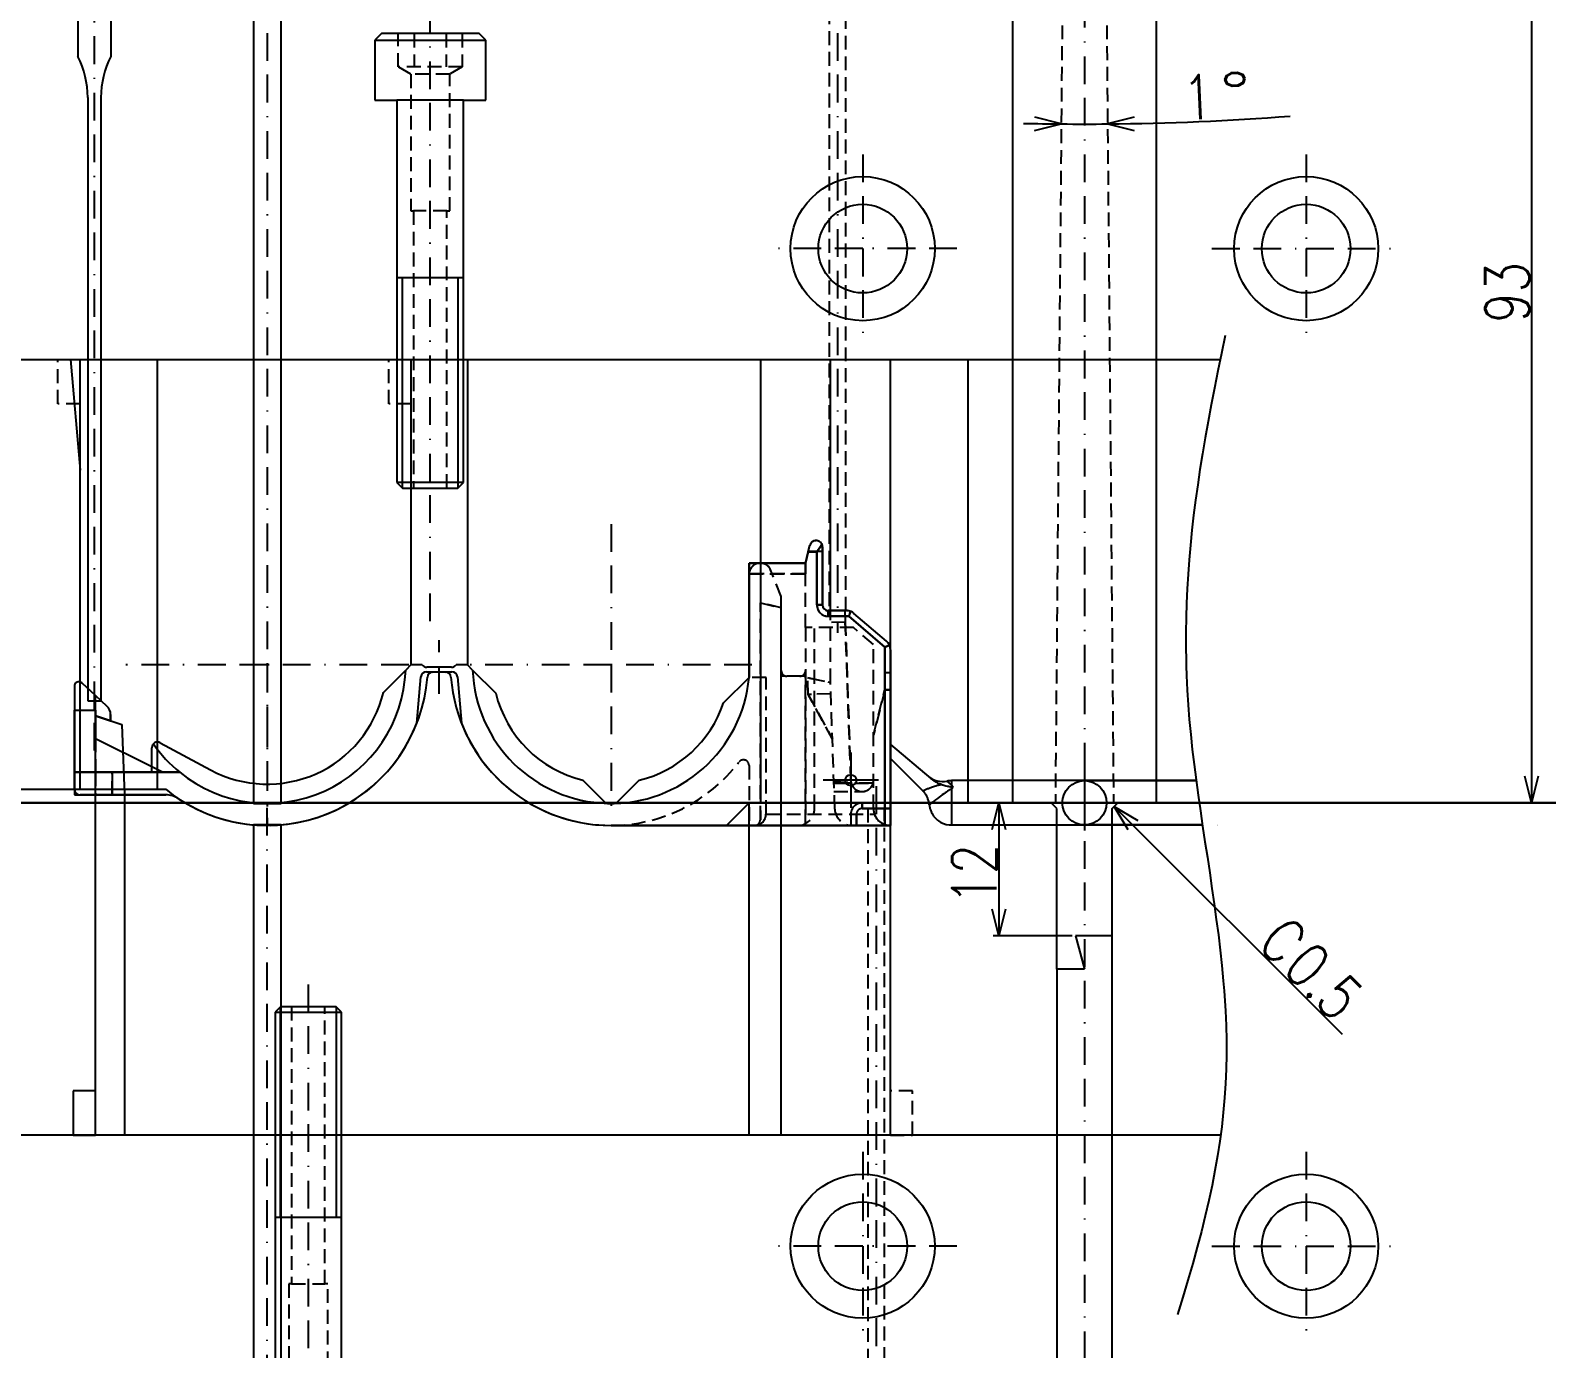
# Model space of a CAD drawing. Extents: x -430 to 437, y -440 to 538.
# Drawn here: x 121.3 to 258, y 188.2 to 307.1 of the extents above; entities that cross this region are included whole.
import ezdxf

# ---------------------------------------------------------------- set-up
doc = ezdxf.new("R2010")
doc.units = 0
for name, pattern in [('BORDER', [8.75, 2.5, -1.25, 2.5, -1.25, 0, -1.25]), ('HIDDEN', [1.875, 1.25, -0.625]), ('PHANTOM', [12.5, 6.25, -1.25, 1.25, -1.25, 1.25, -1.25])]:
    doc.linetypes.add(name, pattern=pattern)
for name, color, linetype in [('1', 7, 'CONTINUOUS'), ('100', 7, 'CONTINUOUS'), ('11', 7, 'CONTINUOUS'), ('14', 7, 'CONTINUOUS'), ('2', 7, 'CONTINUOUS'), ('7', 7, 'CONTINUOUS')]:
    doc.layers.add(name, color=color, linetype=linetype)
doc.styles.add('EXCESS_STANDARD', font='txt', dxfattribs={"height": 0.2, "bigfont": 'BIGFONT'})
doc.dimstyles.new('ISO-25', dxfattribs={"dimtxt": 4, "dimasz": 2.4, "dimexe": 0.18, "dimexo": 0.3, "dimgap": 0.2, "dimtad": 1, "dimtih": 1, "dimtoh": 1, "dimzin": 12, "dimcen": 0.09, "dimazin": 3, "dimtfac": 0.5, "dimtofl": 0, "dimtmove": 0, "dimatfit": 3})

# ---------------------------------------------------------------- blocks, each defined once
blk = doc.blocks.new('*D16')
at = {"layer": '1', "color": 50, "linetype": 'CONTINUOUS'}
for p, q in [((236.63, 330.43), (257.16, 330.43)), ((256.06, 328.03), (256.66, 330.43)), ((256.66, 330.43), (257.26, 328.03)), ((256.66, 330.43), (256.66, 237.43)), ((256.66, 237.43), (256.06, 239.83)), ((257.26, 239.83), (256.66, 237.43)), ((226.99, 237.43), (257.16, 237.43))]:
    blk.add_line(p, q, dxfattribs=at)
at = {"layer": '1', "color": 7, "linetype": 'CONTINUOUS', "style": 'EXCESS_STANDARD', "width": 0.8}
blk.add_text('93', height=4, rotation=90, dxfattribs=at).set_placement((256.46, 280.73))
blk = doc.blocks.new('*D19')
at = {"layer": '1', "color": 50, "linetype": 'CONTINUOUS'}
for p, q in [((211.84, 298.1), (214.24, 298.68)), ((214.24, 298.68), (211.85, 299.3)), ((220.82, 299.3), (218.42, 298.68)), ((218.42, 298.68), (220.83, 298.1))]:
    blk.add_line(p, q, dxfattribs=at)
for start, end in [(268.6864, 269.5), (269.5, 270.5), (270.5, 274.4443)]:
    blk.add_arc((216.33, 538.1), 239.43, start, end, dxfattribs=at)
at = {"layer": '1', "color": 7, "linetype": 'CONTINUOUS', "style": 'EXCESS_STANDARD'}
for s, rotation, width, p in [('1', 2.5282, 0.8, (225.29, 299.03)), ('%%d', 3.6778, 1.6, (228.48, 299.18))]:
    blk.add_text(s, height=4, rotation=rotation, dxfattribs=dict(at, width=width)).set_placement(p)
blk = doc.blocks.new('*D60')
at = {"layer": '1', "color": 50, "linetype": 'CONTINUOUS'}
for p, q in [((208, 235.03), (208.6, 237.43)), ((216.03, 237.43), (208.1, 237.43)), ((208.6, 237.43), (209.2, 235.03)), ((208.6, 237.43), (208.6, 225.43)), ((208.6, 225.43), (208, 227.83)), ((209.2, 227.83), (208.6, 225.43)), ((215.23, 225.43), (208.1, 225.43))]:
    blk.add_line(p, q, dxfattribs=at)
at = {"layer": '1', "color": 7, "linetype": 'CONTINUOUS', "style": 'EXCESS_STANDARD', "width": 0.8}
blk.add_text('12', height=4, rotation=90, dxfattribs=at).set_placement((208.4, 228.23))

msp = doc.modelspace()

# ---------------------------------------------------------------- linework, layer by layer
at = {"layer": '1', "color": 141, "linetype": 'BORDER'}
for p, q in [((216.3318, 384.4258), (216.3318, 70.4258)), ((127.0348, 242.1334), (127.0348, 337.4258)), ((142.6298, 333.4258), (142.6298, 235.375)), ((194.0532, 333.4258), (194.0532, 252.7658)), ((142.6298, 262.6308), (142.6298, 249.8698)), ((173.6378, 262.5802), (173.6378, 249.8702)), ((158.1338, 247.2578), (158.1338, 252.1109)), ((142.6298, 249.8698), (129.8688, 249.8698)), ((155.3908, 249.8698), (142.6298, 249.8698)), ((142.6298, 249.8698), (142.6298, 237.1088)), ((173.6378, 249.8702), (160.9278, 249.8702)), ((186.3478, 249.8702), (173.6378, 249.8702)), ((173.6378, 249.8702), (173.6378, 237.1602)), ((216.3318, 241.4258), (216.3318, 237.4258)), ((216.3318, 241.4258), (216.3318, 237.4258)), ((197.5568, 238.9158), (197.5568, 119.4258)), ((142.6298, 119.4258), (142.6298, 237.4398)), ((218.3318, 237.4258), (202.3318, 237.4258)), ((216.3318, 237.4258), (212.3318, 237.4258)), ((212.3318, 237.4258), (216.3318, 237.4258)), ((220.3318, 237.4258), (216.3318, 237.4258)), ((216.3318, 237.4258), (216.3318, 233.4258)), ((216.3318, 237.4258), (216.3318, 233.4258)), ((216.3318, 237.4258), (220.3318, 237.4258))]:
    msp.add_line(p, q, dxfattribs=at)
at = {"layer": '1', "color": 7, "linetype": 'HIDDEN'}
for p, q in [((214.5818, 337.5659), (213.7079, 237.4258)), ((218.0818, 337.5659), (218.9557, 237.4258)), ((191.4384, 260.1172), (192.7118, 260.1172)), ((192.0607, 261.0856), (192.1308, 261.0898)), ((192.6445, 260.7796), (192.6639, 260.7385)), ((191.1818, 258.0808), (191.1818, 259.0498)), ((186.0818, 258.0808), (191.1818, 258.0808)), ((188.1772, 258.0808), (188.0315, 258.4495)), ((188.9888, 256.028), (188.1772, 258.0808)), ((191.1818, 253.2358), (191.1818, 258.0808)), ((188.9888, 249.3598), (188.9888, 256.028)), ((187.1018, 235.8958), (187.1018, 255.4798)), ((187.1018, 255.4798), (188.9888, 255.008)), ((195.5109, 253.2358), (191.1818, 253.2358)), ((191.1818, 253.2358), (191.1818, 249.3598)), ((191.9978, 236.9158), (191.9978, 253.2358)), ((194.7635, 253.7371), (195.2618, 239.4658)), ((197.3018, 251.7007), (195.5109, 253.2358)), ((197.3018, 236.9158), (197.3018, 251.7007)), ((191.1818, 235.5626), (191.1818, 249.3598)), ((198.8318, 249.1558), (198.3218, 249.1558)), ((187.6118, 248.7478), (186.0819, 248.7478)), ((187.6118, 236.4058), (187.6118, 248.7478)), ((190.6718, 248.8498), (189.4988, 248.8498)), ((193.8218, 236.8639), (193.4231, 248.281)), ((198.3218, 247.6258), (197.3018, 243.5458)), ((198.8318, 247.6258), (198.3218, 247.6258)), ((127.1258, 243.2398), (127.1258, 240.1798)), ((186.0818, 240.7923), (186.0818, 235.3858)), ((127.1258, 240.1798), (127.1258, 238.1398)), ((128.6558, 238.1398), (128.6558, 240.1798)), ((132.2258, 240.6898), (133.2458, 240.1798)), ((193.7318, 239.2626), (195.2823, 239.2626)), ((197.2694, 239.2108), (193.7318, 239.2108)), ((193.7318, 238.4458), (196.2818, 238.4458)), ((201.7606, 238.4971), (201.7606, 238.4971)), ((201.7606, 238.497), (201.7606, 238.497)), ((203.2089, 239.021), (203.46, 239.086)), ((203.46, 239.086), (203.2089, 239.021)), ((203.2089, 239.0211), (203.2089, 239.021)), ((203.46, 239.086), (203.46, 239.086)), ((204.3317, 238.6706), (204.3318, 238.6705)), ((196.2818, 236.9158), (196.2818, 237.4258)), ((198.8318, 236.9158), (196.2818, 236.9158)), ((202.3393, 237.2546), (202.3393, 237.2545)), ((187.6118, 236.4058), (197.3893, 236.4058)), ((195.2618, 236.4058), (195.2618, 235.3858)), ((195.7718, 235.3858), (195.7718, 236.4058)), ((197.4006, 236.3749), (197.3864, 236.4139)), ((200.8318, 211.4258), (198.8318, 211.4258)), ((200.8318, 207.4258), (200.8318, 211.4258)), ((198.8318, 207.4258), (200.8318, 207.4258))]:
    msp.add_line(p, q, dxfattribs=at)
at = {"layer": '1', "color": 121, "linetype": 'CONTINUOUS'}
for p, q in [((141.3798, 331.4258), (141.3798, 237.375)), ((143.8798, 237.375), (143.8798, 331.4258)), ((191.5651, 260.6443), (191.5651, 260.6443)), ((191.5651, 260.6443), (191.5651, 260.6443)), ((195.2942, 239.2108), (195.2942, 239.2108)), ((141.3798, 237.375), (143.8798, 237.375)), ((197.302, 236.9158), (197.3018, 236.9158)), ((143.8798, 235.4398), (141.3798, 235.4398)), ((141.3798, 235.4398), (141.3798, 121.4258)), ((143.8798, 121.4258), (143.8798, 235.4398)), ((187.6118, 236.4058), (187.6118, 236.4058)), ((218.8318, 225.4258), (215.5279, 225.4258)), ((215.5279, 225.4258), (216.3318, 222.4258)), ((218.8318, 121.4258), (218.8318, 225.4258)), ((213.8318, 222.4258), (213.8318, 117.4258)), ((216.3318, 222.4258), (213.8318, 222.4258))]:
    msp.add_line(p, q, dxfattribs=at)
at = {"layer": '1', "color": 30, "linetype": 'HIDDEN'}
for p, q in [((193.3032, 331.4258), (193.3032, 254.7658)), ((194.8032, 254.7658), (194.8032, 331.4258)), ((194.7304, 254.6841), (194.7279, 254.7565)), ((193.2144, 254.256), (193.2144, 254.2558)), ((191.4199, 247.1904), (191.3665, 248.7195)), ((191.3665, 248.7195), (191.675, 248.6537)), ((191.675, 248.6537), (193.4231, 248.281)), ((191.7257, 247.2011), (191.4199, 247.1904)), ((191.7471, 246.5895), (191.4199, 247.1904)), ((193.4587, 247.2616), (191.7257, 247.2011)), ((193.601, 243.1841), (191.7471, 246.5895)), ((196.8068, 236.9158), (196.8068, 121.4258)), ((198.3068, 121.4258), (198.3068, 236.9158))]:
    msp.add_line(p, q, dxfattribs=at)
at = {"layer": '1', "color": 7, "linetype": 'CONTINUOUS'}
for p, q in [((209.8318, 330.4258), (209.8318, 237.4258)), ((222.8318, 237.4258), (222.8318, 330.4258)), ((229.0282, 279.5875), (228.6871, 277.9725)), ((228.6871, 277.9725), (228.3618, 276.3915)), ((84.3318, 277.4258), (228.5736, 277.4258)), ((228.3618, 276.3915), (228.0525, 274.8424)), ((228.0525, 274.8424), (227.7593, 273.3235)), ((227.7593, 273.3235), (227.4826, 271.8327)), ((227.4826, 271.8327), (227.2226, 270.3681)), ((227.2226, 270.3681), (226.9796, 268.9277)), ((226.9796, 268.9277), (226.7537, 267.5097)), ((226.7537, 267.5097), (226.5453, 266.1121)), ((226.5453, 266.1121), (226.3546, 264.7329)), ((226.3546, 264.7329), (226.1819, 263.3703)), ((226.1819, 263.3703), (226.0273, 262.0223)), ((226.0273, 262.0223), (225.8912, 260.6869)), ((191.427, 260.0698), (191.1818, 259.0498)), ((191.1818, 259.0498), (191.427, 260.0698)), ((191.427, 260.0698), (191.5651, 260.6443)), ((192.2018, 260.0698), (191.427, 260.0698)), ((191.427, 260.0698), (192.2018, 260.0698)), ((191.5651, 260.6443), (191.5687, 260.6577)), ((191.5687, 260.6577), (191.5651, 260.6443)), ((192.2018, 255.2758), (192.2018, 260.0698)), ((192.2018, 260.0698), (192.2018, 255.2758)), ((192.7118, 260.5084), (192.7118, 255.2758)), ((192.7118, 255.2758), (192.7118, 260.5084)), ((225.8912, 260.6869), (225.7738, 259.3622)), ((191.1818, 259.0498), (186.0818, 259.0498)), ((186.0818, 259.0498), (186.0818, 248.742)), ((186.0818, 248.742), (186.0818, 259.0498)), ((186.0818, 259.0498), (191.1818, 259.0498)), ((225.7738, 259.3622), (225.6754, 258.0464)), ((225.6754, 258.0464), (225.5961, 256.7374)), ((225.5961, 256.7374), (225.5363, 255.4332)), ((192.7118, 255.2758), (192.2018, 255.2758)), ((192.2018, 255.2758), (192.7118, 255.2758)), ((194.8845, 254.7658), (193.2218, 254.7658)), ((193.2218, 254.7658), (193.2218, 254.2558)), ((194.8845, 254.7658), (193.2218, 254.7658)), ((193.2218, 254.7658), (193.2218, 254.2558)), ((198.4756, 252.0111), (195.5483, 254.5202)), ((225.5363, 255.4332), (225.4962, 254.1321)), ((193.2218, 254.2558), (195.0732, 254.2558)), ((195.0732, 254.2558), (193.2218, 254.2558)), ((195.0732, 254.2558), (198.3218, 251.4712)), ((198.3218, 251.4712), (195.0732, 254.2558)), ((225.4962, 254.1321), (225.476, 252.832)), ((198.3218, 251.4712), (198.7385, 251.6629)), ((225.476, 252.832), (225.476, 251.5311)), ((198.3218, 251.4712), (198.3218, 235.3858)), ((198.3218, 235.3858), (198.3218, 251.4712)), ((198.8318, 235.3858), (198.8318, 251.2366)), ((198.8318, 251.2366), (198.8318, 235.3858)), ((225.476, 251.5311), (225.4965, 250.2273)), ((225.4965, 250.2273), (225.5079, 249.7917)), ((225.5079, 249.7917), (225.5376, 248.9187)), ((225.5376, 248.9187), (225.5997, 247.6035)), ((125.2388, 247.9828), (125.2388, 245.7898)), ((127.1258, 247.1116), (125.9348, 248.2108)), ((225.5997, 247.6035), (225.683, 246.2796)), ((127.1258, 245.7898), (127.1258, 247.1116)), ((128.1746, 246.1437), (127.1258, 247.1116)), ((225.683, 246.2796), (225.7877, 244.9451)), ((125.2388, 245.7898), (127.1258, 245.7898)), ((125.2388, 240.1798), (125.2388, 245.7898)), ((127.1258, 245.7898), (127.1258, 243.2398)), ((127.1258, 245.2798), (128.5028, 244.8208)), ((128.5028, 244.8208), (128.5028, 245.3941)), ((225.7877, 244.9451), (225.9139, 243.5984)), ((225.9139, 243.5984), (226.0597, 242.2399)), ((127.1258, 243.2398), (132.2258, 240.6898)), ((198.8318, 242.6937), (202.4847, 239.6286)), ((226.0597, 242.2399), (226.2227, 240.871)), ((198.8318, 241.4258), (201.7606, 238.497)), ((226.2227, 240.871), (226.4002, 239.493)), ((125.2388, 238.6498), (125.2388, 240.1798)), ((125.2388, 240.1798), (134.741, 240.1798)), ((204.3318, 239.0576), (203.9394, 239.3869)), ((216.3318, 239.4258), (204.3318, 239.4258)), ((204.3318, 239.4258), (204.3318, 239.0576)), ((216.3318, 239.4258), (226.4091, 239.4258)), ((226.4091, 239.4258), (216.3318, 239.4258)), ((226.4002, 239.493), (226.5896, 238.1073)), ((133.4958, 238.1398), (125.7488, 238.1398)), ((203.46, 239.086), (203.2089, 239.021)), ((203.46, 239.086), (203.2089, 239.0211)), ((204.3318, 238.6705), (204.3318, 235.4258)), ((226.5896, 238.1073), (226.7885, 236.7152)), ((18.3318, 237.4258), (414.3318, 237.4258)), ((414.3318, 237.4258), (18.3318, 237.4258)), ((213.8318, 236.9258), (213.3318, 237.4258)), ((213.8318, 222.4258), (213.8318, 236.9258)), ((218.8318, 236.9258), (219.3318, 237.4258)), ((218.8318, 225.4258), (218.8318, 236.9258)), ((226.7885, 236.7152), (226.9941, 235.3182)), ((198.3218, 235.3858), (173.6378, 235.3858)), ((173.6378, 235.3858), (198.3218, 235.3858)), ((198.8318, 235.3858), (198.3218, 235.3858)), ((204.3318, 235.4258), (216.3318, 235.4258)), ((226.9781, 235.4258), (216.3318, 235.4258)), ((216.3318, 235.4258), (226.9781, 235.4258)), ((226.9941, 235.3182), (227.2039, 233.9176)), ((228.3318, 235.4258), (228.3318, 235.4258)), ((227.2039, 233.9176), (227.4155, 232.5147)), ((227.4155, 232.5147), (227.626, 231.111)), ((227.626, 231.111), (227.8331, 229.7078)), ((227.8331, 229.7078), (228.0341, 228.3065)), ((228.0341, 228.3065), (228.2264, 226.9084)), ((228.2264, 226.9084), (228.4075, 225.5149)), ((228.4075, 225.5149), (228.5747, 224.1274)), ((228.5747, 224.1274), (228.7256, 222.7473)), ((228.7256, 222.7473), (228.8575, 221.3758)), ((228.8575, 221.3758), (228.9336, 220.4671)), ((228.9336, 220.4671), (228.9678, 220.0145)), ((228.9678, 220.0145), (229.054, 218.6646)), ((229.054, 218.6646), (229.1135, 217.3276)), ((229.1135, 217.3276), (229.1441, 216.004)), ((229.1441, 216.004), (229.1454, 214.6919)), ((229.1174, 213.3882), (229.06, 212.09)), ((229.1454, 214.6919), (229.1174, 213.3882)), ((229.06, 212.09), (228.9735, 210.7944)), ((228.9735, 210.7944), (228.8577, 209.4983)), ((228.8577, 209.4983), (228.7128, 208.1988)), ((228.7128, 208.1988), (228.5387, 206.893)), ((228.6131, 207.4258), (84.3318, 207.4258)), ((228.5387, 206.893), (228.3355, 205.578)), ((228.3355, 205.578), (228.1033, 204.2507)), ((228.1033, 204.2507), (227.842, 202.9082)), ((227.842, 202.9082), (227.5518, 201.5476)), ((227.5518, 201.5476), (227.2325, 200.1658)), ((227.2325, 200.1658), (226.8844, 198.7601)), ((226.8844, 198.7601), (226.5073, 197.3273)), ((226.5073, 197.3273), (226.1014, 195.8646)), ((226.1014, 195.8646), (225.6666, 194.3689)), ((225.6666, 194.3689), (225.2031, 192.8374)), ((225.2031, 192.8374), (224.7108, 191.2671)), ((224.7108, 191.2671), (224.7108, 191.2671))]:
    msp.add_line(p, q, dxfattribs=at)
at = {"layer": '1', "color": 231, "linetype": 'CONTINUOUS'}
for p, q in [((125.5348, 327.0758), (125.5348, 304.7622)), ((128.5348, 327.0758), (128.5348, 304.7622)), ((126.4348, 301.0758), (126.4348, 246.6418)), ((127.6348, 301.0758), (127.6348, 246.6418)), ((156.992, 249.2578), (159.2757, 249.2578)), ((158.1338, 249.2578), (159.2757, 249.2578)), ((156.1278, 244.6171), (156.4939, 248.8014)), ((159.7737, 248.8014), (160.1398, 244.6171)), ((159.7737, 248.8014), (160.1398, 244.6172)), ((126.4348, 246.6418), (127.6348, 246.6418)), ((116.0397, 238.6498), (133.4702, 238.6498)), ((184.0418, 235.3858), (186.0818, 237.4258)), ((186.0818, 237.4258), (226.6861, 237.4258)), ((173.6378, 235.3858), (184.0418, 235.3858))]:
    msp.add_line(p, q, dxfattribs=at)
at = {"layer": '1', "color": 121, "linetype": 'HIDDEN'}
for p, q in [((123.7488, 273.4258), (123.7488, 277.4258)), ((123.7488, 277.4258), (125.7488, 277.4258)), ((125.7488, 273.4258), (123.7488, 273.4258))]:
    msp.add_line(p, q, dxfattribs=at)
at = {"layer": '1', "color": 213, "linetype": 'CONTINUOUS'}
for p, q in [((124.8739, 277.4258), (125.7488, 267.4258)), ((153.1003, 247.3863), (155.1162, 249.4021)), ((161.1515, 249.4021), (163.2366, 247.317)), ((183.7882, 246.4536), (186.0823, 248.7478)), ((132.2258, 240.1798), (132.2258, 242.3975)), ((132.9777, 242.8465), (137.5259, 240.3962))]:
    msp.add_line(p, q, dxfattribs=at)
at = {"layer": '1', "color": 91, "linetype": 'HIDDEN'}
for p, q in [((153.5838, 273.4258), (153.5838, 277.4258)), ((153.5838, 277.4258), (155.5838, 277.4258)), ((155.5838, 273.4258), (153.5838, 273.4258))]:
    msp.add_line(p, q, dxfattribs=at)
at = {"layer": '1', "color": 30, "linetype": 'CONTINUOUS'}
for p, q in [((193.3032, 254.7658), (194.8032, 254.7658)), ((198.3068, 236.9158), (196.8068, 236.9158))]:
    msp.add_line(p, q, dxfattribs=at)
at = {"layer": '1', "color": 50, "linetype": 'CONTINUOUS'}
for p, q in [((220.2844, 234.9842), (219.0116, 237.1056)), ((219.0116, 237.1056), (221.1329, 235.8328)), ((219.0116, 237.1056), (239.5789, 216.5383))]:
    msp.add_line(p, q, dxfattribs=at)
at = {"layer": '1', "color": 91, "linetype": 'CONTINUOUS'}
for p, q in [((127.1258, 211.4258), (125.1258, 211.4258)), ((125.1258, 211.4258), (125.1258, 207.4258)), ((125.1258, 207.4258), (127.1258, 207.4258))]:
    msp.add_line(p, q, dxfattribs=at)
at = {"layer": '1', "color": 7, "linetype": 'CONTINUOUS'}
msp.add_circle((216.3318, 237.4258), 2, dxfattribs=at)
msp.add_circle((216.3318, 237.4258), 2, dxfattribs=at)
at = {"layer": '1', "color": 231, "linetype": 'CONTINUOUS'}
for centre, radius, start, end in [((118.4348, 301.0758), 8, 360, 27.43924), ((135.6348, 301.0758), 8, 152.56076, 180), ((156.992, 248.7578), 0.5, 90, 175), ((159.2757, 248.7578), 0.5, 5, 90), ((159.2757, 248.7578), 0.5, 5, 90), ((142.6298, 249.8698), 14.484, 230.773152, 338.736709), ((173.6378, 249.8698), 14.484, 201.263029, 269.999963)]:
    msp.add_arc(centre, radius, start, end, dxfattribs=at)
at = {"layer": '1', "color": 7, "linetype": 'CONTINUOUS'}
for centre, radius, start, end in [((193.2859, 260.1659), 1.786, 163.105212, 164.464668), ((193.2859, 260.1659), 1.786, 163.105212, 164.464668), ((192.0027, 260.5556), 0.445, 160.381711, 163.105212), ((192.0027, 260.5556), 0.445, 160.381711, 163.105212), ((192.0244, 260.5479), 0.468, 156.577193, 160.380587), ((192.0244, 260.5479), 0.468, 156.577193, 160.380587), ((192.1507, 260.4932), 0.6057, 153.232951, 156.577193), ((192.1507, 260.4932), 0.6057, 153.232951, 156.577193), ((192.1631, 260.4869), 0.6195, 139.626597, 153.232641), ((192.1631, 260.4869), 0.6195, 139.626597, 153.232641), ((192.1197, 260.5239), 0.5625, 125.343869, 139.626597), ((192.1197, 260.5239), 0.5625, 125.343869, 139.626597), ((192.1353, 260.5018), 0.5896, 110.890494, 125.343777), ((192.1353, 260.5018), 0.5896, 110.890494, 125.343777), ((192.1236, 260.5325), 0.5567, 96.014981, 110.890494), ((192.1236, 260.5325), 0.5567, 96.014981, 110.890494), ((192.1115, 260.6477), 0.4409, 93.195162, 96.019619), ((192.1115, 260.6477), 0.4409, 93.195162, 96.019619), ((192.1857, 259.3181), 1.7726, 91.787787, 93.195162), ((192.1857, 259.3181), 1.7726, 91.787787, 93.195162), ((192.0806, 259.1939), 1.8965, 87.299916, 88.495978), ((192.0806, 259.1939), 1.8965, 87.299916, 88.495978), ((192.1478, 260.6168), 0.472, 84.899871, 87.299916), ((192.1478, 260.6168), 0.472, 84.899871, 87.299916), ((192.1464, 260.6015), 0.4874, 81.496404, 84.900924), ((192.1464, 260.6015), 0.4874, 81.496404, 84.900924), ((130.5147, 303.1506), 75.2413, 325.070445, 325.449062), ((192.1353, 260.5274), 0.5623, 78.327697, 81.496404), ((192.1353, 260.5274), 0.5623, 78.327697, 81.496404), ((192.1345, 260.5233), 0.5665, 57.167251, 78.327532), ((192.1345, 260.5233), 0.5665, 57.167251, 78.327532), ((192.1146, 260.4924), 0.6032, 36.667346, 57.167251), ((192.1146, 260.4924), 0.6032, 36.667346, 57.167251), ((190.5746, 261.7939), 2.3197, 325.449062, 327.605388), ((190.3761, 261.9199), 2.5548, 327.605634, 329.506094), ((190.8493, 261.6412), 2.0056, 329.506094, 331.65076), ((192.2176, 260.5692), 0.4748, 31.390813, 36.668648), ((192.2176, 260.5692), 0.4748, 31.390813, 36.668648), ((191.1889, 261.458), 1.6197, 331.651373, 332.640258), ((191.8332, 260.3346), 0.9251, 27.610856, 31.390813), ((191.8332, 260.3346), 0.9251, 27.610856, 31.390813), ((186.874, 263.6907), 6.4781, 332.640258, 333.134899), ((190.8792, 259.9649), 1.9452, 23.091822, 24.235372), ((190.8792, 259.9649), 1.9452, 23.091822, 24.235372), ((192.2218, 260.5373), 0.4856, 20.803766, 23.091822), ((192.2218, 260.5373), 0.4856, 20.803766, 23.091822), ((192.1858, 260.5237), 0.5241, 15.293781, 20.802089), ((192.1858, 260.5237), 0.5241, 15.293781, 20.802089), ((192.1193, 260.5055), 0.5931, 10.114787, 15.293781), ((192.1193, 260.5055), 0.5931, 10.114787, 15.293781), ((192.2565, 260.5299), 0.4537, 4.893052, 10.114327), ((192.2565, 260.5299), 0.4537, 4.893052, 10.114327), ((191.7445, 260.4861), 0.9675, 1.318084, 4.893052), ((191.7445, 260.4861), 0.9675, 1.318084, 4.893052), ((195.4241, 255.3672), 3.2236, 181.625864, 182.812761), ((193.0065, 255.2485), 0.803, 182.812761, 185.191336), ((193.0412, 255.2516), 0.8379, 185.190316, 188.440516), ((193.2322, 255.2799), 1.031, 188.440516, 191.364389), ((193.2271, 255.2789), 1.0258, 191.364445, 220.088535), ((193.2212, 255.274), 1.0181, 220.088535, 247.492261), ((194.3229, 255.3368), 1.6122, 182.168099, 183.75037), ((193.1143, 255.2575), 0.401, 183.75037, 186.923269), ((193.1326, 255.2598), 0.4194, 186.92532, 191.254064), ((193.2271, 255.2786), 0.5159, 191.254064, 195.150255), ((193.2262, 255.2783), 0.5148, 195.149909, 217.843128), ((193.2212, 255.2744), 0.5085, 217.843128, 239.99035), ((193.228, 255.2862), 0.5221, 239.990094, 251.274245), ((193.2123, 255.2401), 0.4734, 251.274245, 263.07673), ((193.2036, 255.1687), 0.4014, 263.079685, 266.250319), ((193.2828, 256.3762), 1.6116, 266.250319, 267.832873), ((194.8351, 251.4044), 3.3617, 88.504469, 89.158125), ((194.8351, 251.4044), 3.3617, 88.504469, 89.158125), ((194.901, 253.9266), 0.8387, 87.194921, 88.504469), ((194.901, 253.9266), 0.8387, 87.194921, 88.504469), ((194.896, 253.8247), 0.9407, 81.894054, 87.194468), ((194.896, 253.8247), 0.9407, 81.894054, 87.194468), ((194.8872, 253.763), 1.003, 76.760791, 81.894054), ((194.8872, 253.763), 1.003, 76.760791, 81.894054), ((200.2413, 252.4867), 5.4619, 159.493731, 160.030479), ((194.9339, 253.9613), 0.7993, 73.086432, 76.762291), ((194.9339, 253.9613), 0.7993, 73.086432, 76.762291), ((202.8156, 251.5241), 8.2102, 158.820457, 159.495274), ((188.3482, 257.1297), 7.3052, 338.820457, 339.623818), ((194.6582, 253.0548), 1.7468, 70.600692, 73.086432), ((194.6582, 253.0548), 1.7468, 70.600692, 73.086432), ((190.6242, 256.2844), 4.8774, 339.623323, 340.107428), ((176.8079, 261.2838), 19.5703, 340.107428, 340.348751), ((194.0628, 251.7021), 3.2224, 67.672818, 68.604581), ((194.9818, 253.9397), 0.8034, 65.805506, 67.672818), ((194.9515, 253.8723), 0.8773, 61.360994, 65.805327), ((194.8756, 253.7333), 1.0357, 57.270327, 61.360994), ((195.0023, 253.9304), 0.8014, 53.191494, 57.270613), ((194.446, 253.187), 1.7299, 50.415507, 53.191494), ((193.2312, 255.298), 1.0441, 247.49235, 255.95489), ((193.2075, 255.2033), 0.9465, 255.95489, 264.808663), ((193.1945, 255.0609), 0.8035, 264.809596, 267.18774), ((193.3131, 257.4754), 3.221, 267.18774, 268.375332), ((215.7042, 246.868), 21.9139, 160.030479, 160.297977), ((196.2604, 249.504), 3.3455, 47.866322, 48.536952), ((197.9437, 251.3647), 0.8364, 46.525522, 47.866322), ((197.8712, 251.2883), 0.9417, 39.067678, 46.525495), ((197.8157, 251.2432), 1.0133, 31.877241, 39.067678), ((197.9501, 251.3268), 0.8549, 28.373531, 31.875997), ((196.9834, 250.8047), 1.9537, 26.056377, 28.373531), ((195.4387, 250.2388), 3.5939, 22.611425, 23.343101), ((195.4387, 250.2388), 3.5939, 22.611425, 23.343101), ((197.9268, 251.2751), 0.8987, 21.149064, 22.611425), ((197.9268, 251.2751), 0.8987, 21.149064, 22.611425), ((197.8392, 251.2412), 0.9926, 13.88132, 21.149356), ((197.8392, 251.2412), 0.9926, 13.88132, 21.149356), ((197.8422, 251.2419), 0.9895, 6.608228, 13.88132), ((197.8422, 251.2419), 0.9895, 6.608228, 13.88132), ((198.0149, 251.2619), 0.8157, 3.197858, 6.606822), ((198.0149, 251.2619), 0.8157, 3.197858, 6.606822), ((197.094, 251.2105), 1.738, 0.862172, 3.197858), ((197.094, 251.2105), 1.738, 0.862172, 3.197858), ((126.2386, 247.9347), 1.001, 175.253643, 177.246152), ((125.4895, 247.9969), 0.2493, 171.259343, 175.253643), ((125.4923, 247.9965), 0.252, 159.55562, 171.259301), ((125.4898, 247.9974), 0.2494, 155.561304, 159.552646), ((126.1736, 247.6866), 1.0005, 153.567888, 155.561304), ((126.3892, 247.4626), 1.2975, 147.512084, 148.944198), ((125.5674, 247.986), 0.3232, 144.642665, 147.512084), ((125.578, 247.9784), 0.3363, 140.752976, 144.641314), ((125.6288, 247.9369), 0.4018, 137.195507, 140.752976), ((125.6362, 247.93), 0.412, 110.322933, 137.195956), ((125.635, 247.9334), 0.4084, 83.325184, 110.322933), ((125.6341, 247.9255), 0.4163, 66.466095, 83.324467), ((125.6453, 247.9514), 0.3881, 49.004149, 66.466095), ((125.6889, 248.0014), 0.3218, 46.135391, 49.003961), ((125.0168, 247.3022), 1.2917, 44.703718, 46.135391), ((127.4828, 245.3941), 1.02, 0, 47.295882), ((203.547, 241.348), 2, 230, 281.31504), ((208.1474, 246.5959), 8.9783, 230.89715, 231.551029), ((203.9589, 241.3206), 2.2424, 231.551029, 232.859186), ((204.0163, 241.3963), 2.3374, 232.858784, 234.660205), ((204.3298, 241.8384), 2.8794, 234.660205, 236.28004), ((204.39, 241.9287), 2.9879, 236.280078, 242.407545), ((204.3318, 237.4258), 2, 90, 101.314935), ((125.7488, 238.6498), 0.51, 180, 270), ((133.4958, 236.0998), 2.04, 56.44269, 90), ((217.0595, 202.3507), 39.2507, 112.561781, 112.940535), ((197.3437, 234.2233), 6.1462, 43.327263, 44.056733), ((200.699, 237.3882), 1.5337, 41.865868, 43.327263), ((200.4556, 237.17), 1.8606, 34.843252, 41.86715), ((200.2868, 237.0525), 2.0662, 28.153011, 34.843252), ((205.7626, 229.5408), 9.8072, 111.803698, 112.561781), ((200.3208, 237.0707), 2.0276, 20.677536, 28.152712), ((206.2674, 228.2791), 11.1661, 110.289965, 111.803959), ((207.3385, 225.3821), 14.2548, 108.947743, 110.289965), ((206.4852, 227.8677), 11.6267, 107.885868, 108.947843), ((205.1604, 231.9728), 7.3132, 106.545944, 107.885868), ((204.4555, 242.0539), 3.1292, 242.407545, 248.343836), ((214.1384, 223.0866), 18.4315, 124.636114, 126.911029), ((204.7499, 233.3545), 5.8718, 106.101347, 106.545373), ((209.6261, 216.4618), 23.4542, 105.878943, 106.101347), ((204.3386, 241.7594), 2.8123, 248.343505, 249.498688), ((207.2967, 249.6708), 11.2586, 249.498688, 250.075777), ((208.238, 253.4685), 15.1553, 251.627004, 252.153208), ((204.7535, 242.6461), 3.7858, 252.153208, 253.206186), ((204.9379, 243.2569), 4.4239, 253.205927, 255.615533), ((208.8821, 230.6958), 9.1833, 121.411119, 124.636114), ((205.5602, 245.6835), 6.929, 255.615533, 257.540711), ((205.5563, 245.6657), 6.9107, 257.54098, 258.408033), ((206.9886, 233.7966), 5.5501, 120.212854, 121.411174), ((205.4963, 245.3733), 6.6122, 258.408033, 259.294807), ((209.2772, 229.8664), 10.0981, 119.323925, 120.212854), ((205.4845, 245.3106), 6.5485, 259.294076, 259.901061), ((212.5654, 244.0409), 9.6242, 211.183869, 211.518196), ((208.6528, 235.2015), 5.5412, 140.161826, 141.242106), ((208.9337, 264.6759), 26.2185, 259.901061, 260.204284), ((206.41, 240.2662), 2.4035, 211.518196, 212.187177), ((206.4083, 240.265), 2.4015, 212.185942, 213.581774), ((209.609, 234.4038), 6.7864, 139.18409, 140.161826), ((212.4252, 244.2599), 9.6239, 213.581774, 214.278503), ((200.3243, 237.072), 2.0239, 11.563116, 20.677536), ((200.3572, 237.0787), 1.9904, 9.787129, 11.563195), ((200.733, 237.1436), 1.609, 7.808176, 9.787129), ((200.7993, 237.1527), 1.5421, 6.467338, 7.808065), ((196.1924, 236.6304), 6.1785, 5.79759, 6.467338), ((208.6958, 237.8945), 6.3888, 185.751087, 186.348583), ((225.8227, 208.011), 37.5054, 127.963588, 128.765563), ((203.9334, 237.3647), 1.597, 186.348583, 187.543386), ((204.2569, 237.4075), 1.9233, 187.543987, 196.695656), ((204.3555, 237.4371), 2.0262, 196.695656, 205.611261), ((216.1674, 220.3856), 21.8097, 126.911216, 127.963588), ((204.3298, 237.4248), 1.9977, 205.611171, 234.737115), ((204.3347, 237.4317), 2.0062, 234.737115, 263.813543), ((204.3363, 237.4464), 2.021, 263.813587, 265.397174), ((204.3057, 237.0666), 1.64, 265.397174, 267.155652), ((204.3025, 237.0011), 1.5744, 267.154529, 268.459103), ((204.4294, 241.7211), 6.2961, 268.459103, 269.111763), ((228.3318, 237.4258), 2, 269.999909, 270)]:
    msp.add_arc(centre, radius, start, end, dxfattribs=at)
at = {"layer": '1', "color": 7, "linetype": 'HIDDEN'}
for centre, radius, start, end in [((190.9133, 260.0826), 1.8701, 18.948041, 20.034337), ((192.2415, 260.5386), 0.4658, 16.76923, 18.948041), ((192.1499, 260.5109), 0.5615, 11.259235, 16.771815), ((192.1528, 260.5115), 0.5585, 5.344498, 11.259235), ((192.2485, 260.5205), 0.4623, 3.063895, 5.342866), ((190.8611, 260.4462), 1.8518, 1.924003, 3.063895), ((187.0719, 258.0404), 0.9897, 148.986508, 160.929274), ((187.1392, 258), 1.0682, 138.807476, 148.986694), ((187.1192, 258.0175), 1.0416, 128.501021, 138.807476), ((187.0725, 258.0763), 0.9665, 112.743017, 128.50098), ((187.1112, 257.984), 1.0666, 97.747065, 112.743017), ((187.0726, 258.2674), 0.7806, 93.680746, 97.746291), ((187.1328, 257.3316), 1.7183, 90.940542, 93.680746), ((187.0416, 255.7555), 3.2947, 88.324965, 88.904825), ((187.1138, 258.2253), 0.8239, 87.165904, 88.324965), ((187.1046, 258.038), 1.0115, 66.939166, 87.165994), ((187.1045, 258.0378), 1.0116, 64.683823, 66.939166), ((187.0909, 258.009), 1.0435, 46.788457, 64.683706), ((187.1417, 258.0632), 0.9692, 28.214917, 46.788457), ((187.253, 258.1229), 0.843, 26.39671, 28.215586), ((184.9824, 256.9959), 3.3778, 25.488248, 26.39671), ((189.4458, 257.8396), 3.3714, 174.934382, 175.896959), ((186.9255, 258.063), 0.8412, 173.006976, 174.934382), ((187.0515, 258.0475), 0.9681, 160.929274, 173.006903), ((194.8845, 253.7458), 1.02, 64.778561, 68.289065), ((197.8118, 251.2366), 1.02, 20.779918, 25.221169), ((189.4988, 249.3598), 0.51, 180, 270), ((190.6718, 249.3598), 0.51, 270, 0), ((196.2818, 239.4658), 1.02, 180, 194.477512), ((196.2818, 239.4658), 1.02, 345.522488, 0), ((198.3799, 240.0709), 3.2033, 195.575121, 196.304), ((196.0735, 239.3963), 0.8003, 196.304, 197.761641), ((196.182, 239.431), 0.9142, 197.762274, 201.518023), ((196.3585, 239.5006), 1.1039, 201.518023, 204.928606), ((196.2802, 239.4642), 1.0176, 204.928516, 225.356863), ((196.2815, 239.4655), 1.0194, 225.356863, 241.965785), ((196.2938, 239.4885), 1.0455, 241.965841, 253.628133), ((196.2701, 239.408), 0.9616, 253.628133, 265.731995), ((196.2585, 239.2523), 0.8054, 265.729121, 267.705341), ((196.3557, 241.6766), 3.2317, 267.705341, 268.69083), ((196.2223, 241.6774), 3.2321, 271.055867, 271.837447), ((196.3001, 239.2511), 0.8047, 271.837447, 273.405838), ((196.2894, 239.4307), 0.9846, 273.405853, 288.300677), ((196.272, 239.4835), 1.0401, 288.300677, 302.68762), ((196.2898, 239.4557), 1.0071, 302.687632, 320.80319), ((196.2652, 239.4758), 1.0389, 320.80319, 338.416463), ((196.4602, 239.3986), 0.8292, 338.416456, 341.936776), ((195.6561, 239.6609), 1.675, 341.936776, 344.411906), ((190.4678, 236.9158), 1.53, 270, 0), ((196.2921, 236.4016), 1.0309, 168.635611, 171.562454), ((196.2872, 236.4026), 1.0259, 140.61834, 168.635554), ((196.2813, 236.4075), 1.0182, 112.507739, 140.61834), ((196.2923, 236.3996), 0.5221, 149.990094, 161.274245), ((196.2805, 236.4064), 0.5085, 127.843128, 149.99035), ((196.2912, 236.3834), 1.0442, 104.06267, 112.50765), ((196.2844, 236.4014), 0.5148, 105.149909, 127.843128), ((196.2675, 236.4782), 0.9465, 95.191337, 104.06267), ((196.2847, 236.4005), 0.5159, 101.254064, 105.150255), ((196.2545, 236.6207), 0.8034, 92.812497, 95.190404), ((196.2658, 236.495), 0.4194, 96.92532, 101.254064), ((196.3731, 234.2064), 3.2206, 91.624668, 92.812497), ((196.2636, 236.5134), 0.401, 93.750319, 96.923269), ((196.3427, 235.3072), 1.6098, 92.165651, 93.750319), ((202.2156, 236.9906), 4.9144, 180.871993, 181.516205), ((202.467, 237.0751), 5.1675, 181.767138, 182.753002), ((198.5276, 236.8929), 1.2251, 181.516205, 182.807528), ((198.6584, 236.8994), 1.356, 182.808094, 186.128153), ((198.5926, 236.8888), 1.2886, 182.753002, 184.72783), ((198.8195, 236.9076), 1.5163, 184.726827, 189.719697), ((198.9283, 236.9284), 1.6275, 186.128153, 189.152019), ((198.5399, 236.8657), 1.234, 189.150445, 191.968362), ((198.7041, 236.8878), 1.3992, 189.719697, 194.91701), ((199.6023, 237.091), 2.3201, 191.968362, 194.021565), ((186.5918, 235.8958), 0.51, 270, 0), ((186.5697, 237.0526), 1.667, 270.761515, 272.930504), ((186.6122, 236.2227), 0.836, 272.930504, 275.993989), ((186.5939, 236.3965), 1.0108, 275.992747, 294.942748), ((186.5854, 236.4149), 1.031, 294.942748, 313.704792), ((186.601, 236.3985), 1.0084, 313.704767, 333.356398), ((186.5783, 236.4099), 1.0338, 333.356398, 352.762781), ((186.7853, 236.3836), 0.8251, 352.762731, 356.388569), ((185.9472, 236.4365), 1.6649, 356.388569, 358.941091), ((198.4844, 236.3143), 3.2239, 177.187477, 178.374136), ((196.0665, 236.4331), 0.8031, 174.808664, 177.187477), ((196.1012, 236.43), 0.8379, 171.562454, 174.809685), ((197.3823, 236.3448), 1.6116, 176.250268, 177.832873), ((196.1741, 236.424), 0.4008, 173.07478, 176.250268), ((196.2461, 236.4153), 0.4734, 161.274245, 173.07673), ((198.4746, 236.8266), 1.1617, 194.916845, 197.010253), ((201.8188, 237.8497), 4.6589, 197.010253, 198.055405), ((199.6746, 237.2501), 2.4363, 200.276726, 202.377219), ((198.5586, 236.7906), 1.2294, 202.377219, 205.334863), ((198.8505, 236.9287), 1.5523, 205.333525, 222.687794), ((198.8198, 236.9004), 1.5105, 222.687794, 240.283323), ((198.8469, 236.9479), 1.5652, 240.283366, 253.460713), ((198.8234, 236.8687), 1.4826, 253.460713, 267.001968), ((198.807, 236.5573), 1.1707, 267.002032, 268.405475), ((198.9051, 240.0792), 4.694, 268.405475, 269.105836)]:
    msp.add_arc(centre, radius, start, end, dxfattribs=at)
at = {"layer": '1', "color": 213, "linetype": 'CONTINUOUS'}
for centre, radius, start, end in [((142.6298, 249.8698), 10.761, 241.686614, 346.656555), ((173.6378, 249.8702), 10.71, 193.791727, 256.284454), ((173.6378, 249.8702), 10.71, 283.716152, 341.396799), ((132.7358, 242.3975), 0.51, 61.686614, 180), ((142.6294, 249.8706), 12.4955, 214.760244, 230.854177)]:
    msp.add_arc(centre, radius, start, end, dxfattribs=at)
at = {"layer": '100', "color": 121, "linetype": 'CONTINUOUS'}
for p, q in [((125.7488, 238.6498), (125.7488, 277.4258)), ((132.7358, 238.6498), (132.7358, 277.4258))]:
    msp.add_line(p, q, dxfattribs=at)
at = {"layer": '100', "color": 91, "linetype": 'CONTINUOUS'}
for p, q in [((155.5838, 277.4258), (155.5838, 249.8698)), ((160.6838, 277.4258), (160.6838, 249.8698)), ((205.8318, 237.4258), (205.8318, 277.4258)), ((127.1258, 207.4258), (127.1258, 245.2798)), ((127.1258, 245.2798), (129.5257, 244.4798)), ((129.5257, 244.4798), (129.7471, 238.1398)), ((129.7471, 238.1398), (129.7471, 207.4258))]:
    msp.add_line(p, q, dxfattribs=at)
at = {"layer": '100', "color": 71, "linetype": 'CONTINUOUS'}
for p, q in [((187.1018, 277.4258), (187.1018, 259.0494)), ((187.1018, 259.0494), (187.1018, 237.4258)), ((186.0818, 207.4258), (186.0818, 237.4258))]:
    msp.add_line(p, q, dxfattribs=at)
at = {"layer": '100', "color": 30, "linetype": 'CONTINUOUS'}
for p, q in [((193.4231, 254.7658), (193.4231, 277.4258)), ((188.9888, 207.4258), (188.9888, 255.008))]:
    msp.add_line(p, q, dxfattribs=at)
at = {"layer": '100', "color": 213, "linetype": 'CONTINUOUS'}
for p, q in [((198.8318, 251.2366), (198.8318, 277.4258)), ((198.8318, 207.4258), (198.8318, 235.3858))]:
    msp.add_line(p, q, dxfattribs=at)
at = {"layer": '100', "color": 30, "linetype": 'HIDDEN'}
for p, q in [((193.4231, 248.281), (193.4231, 254.7658)), ((193.4231, 254.7658), (194.7275, 254.7658)), ((194.7275, 254.7658), (194.7279, 254.7565))]:
    msp.add_line(p, q, dxfattribs=at)
at = {"layer": '100', "color": 141, "linetype": 'BORDER'}
for p, q in [((195.2618, 241.9658), (195.2618, 239.4658)), ((195.2618, 239.4658), (192.7618, 239.4658)), ((197.7618, 239.4658), (195.2618, 239.4658)), ((195.2618, 239.4658), (195.2618, 236.9658))]:
    msp.add_line(p, q, dxfattribs=at)
at = {"layer": '100', "color": 50, "linetype": 'CONTINUOUS'}
msp.add_circle((195.2618, 239.4658), 0.5, dxfattribs=at)
at = {"layer": '100', "color": 30, "linetype": 'HIDDEN'}
msp.add_arc((195.3554, 236.9175), 1.5346, 182, 266.504665, dxfattribs=at)
at = {"layer": '11', "color": 141, "linetype": 'BORDER'}
for p, q in [((196.3318, 295.9258), (196.3318, 287.4258)), ((236.3318, 295.9258), (236.3318, 287.4258)), ((196.3318, 287.4258), (187.8318, 287.4258)), ((204.8318, 287.4258), (196.3318, 287.4258)), ((196.3318, 287.4258), (196.3318, 278.9258)), ((227.8318, 287.4258), (236.3318, 287.4258)), ((236.3318, 287.4258), (244.8318, 287.4258)), ((236.3318, 287.4258), (236.3318, 278.9258)), ((196.3318, 205.9258), (196.3318, 197.4258)), ((236.3318, 205.9258), (236.3318, 197.4258)), ((196.3318, 197.4258), (187.8318, 197.4258)), ((204.8318, 197.4258), (196.3318, 197.4258)), ((196.3318, 197.4258), (196.3318, 188.9258)), ((227.8318, 197.4258), (236.3318, 197.4258)), ((236.3318, 197.4258), (244.8318, 197.4258)), ((236.3318, 197.4258), (236.3318, 188.9258))]:
    msp.add_line(p, q, dxfattribs=at)
at = {"layer": '11', "color": 141, "linetype": 'CONTINUOUS'}
for centre, radius in [((196.3318, 287.4258), 6.5), ((236.3318, 287.4258), 6.5), ((196.3318, 287.4258), 4), ((236.3318, 287.4258), 4), ((196.3318, 197.4258), 6.5), ((236.3318, 197.4258), 6.5), ((196.3318, 197.4258), 4), ((236.3318, 197.4258), 4)]:
    msp.add_circle(centre, radius, dxfattribs=at)
at = {"layer": '14', "color": 141, "linetype": 'BORDER'}
for p, q in [((157.3318, 253.8258), (157.3318, 308.8258)), ((146.3318, 221.0258), (146.3318, 166.0258))]:
    msp.add_line(p, q, dxfattribs=at)
at = {"layer": '14', "color": 7, "linetype": 'CONTINUOUS'}
for p, q in [((152.9318, 306.8258), (152.3318, 306.2258)), ((161.7318, 306.8258), (152.9318, 306.8258)), ((162.3318, 306.2258), (161.7318, 306.8258)), ((152.3318, 306.2258), (162.3318, 306.2258)), ((152.3318, 306.2258), (152.3318, 300.8258)), ((162.3318, 300.8258), (162.3318, 306.2258)), ((152.3318, 300.8258), (154.3318, 300.8258)), ((160.3318, 300.8258), (154.3318, 300.8258)), ((154.3318, 300.8258), (154.3318, 266.3258)), ((160.3318, 266.3258), (160.3318, 300.8258)), ((160.3318, 300.8258), (162.3318, 300.8258)), ((154.3318, 284.8258), (160.3318, 284.8258)), ((160.3318, 266.3258), (154.3318, 266.3258)), ((154.3318, 266.3258), (154.8318, 265.8258)), ((154.8318, 265.8258), (159.8318, 265.8258)), ((159.8318, 265.8258), (160.3318, 266.3258)), ((143.8318, 219.0258), (143.3318, 218.5258)), ((148.8318, 219.0258), (143.8318, 219.0258)), ((149.3318, 218.5258), (148.8318, 219.0258)), ((143.3318, 218.5258), (149.3318, 218.5258)), ((143.3318, 218.5258), (143.3318, 174.0258)), ((149.3318, 174.0258), (149.3318, 218.5258)), ((149.3318, 200.0258), (143.3318, 200.0258))]:
    msp.add_line(p, q, dxfattribs=at)
at = {"layer": '14', "color": 141, "linetype": 'HIDDEN'}
for p, q in [((154.4451, 303.8258), (154.4451, 306.8258)), ((155.8885, 306.8258), (155.8885, 303.8258)), ((158.7752, 306.8258), (158.7752, 303.8258)), ((160.2186, 306.8258), (160.2186, 303.8258)), ((160.2186, 303.8258), (154.4451, 303.8258)), ((155.5818, 303.1695), (154.4451, 303.8258)), ((160.2186, 303.8258), (159.0818, 303.1695)), ((155.5818, 303.1695), (155.5818, 290.8258)), ((159.0818, 303.1695), (155.5818, 303.1695)), ((159.0818, 290.8258), (159.0818, 303.1695)), ((155.5818, 290.8258), (155.8318, 290.8258)), ((155.8318, 290.8258), (155.8318, 265.8258)), ((158.8318, 290.8258), (155.8318, 290.8258)), ((158.8318, 265.8258), (158.8318, 290.8258)), ((158.8318, 290.8258), (159.0818, 290.8258)), ((144.8318, 219.0258), (144.8318, 194.0258)), ((147.8318, 194.0258), (147.8318, 219.0258)), ((144.8318, 194.0258), (144.5818, 194.0258)), ((144.5818, 194.0258), (144.5818, 171.6821)), ((144.8318, 194.0258), (147.8318, 194.0258)), ((148.0818, 194.0258), (147.8318, 194.0258)), ((148.0818, 171.6821), (148.0818, 194.0258))]:
    msp.add_line(p, q, dxfattribs=at)
at = {"layer": '14', "color": 150, "linetype": 'CONTINUOUS'}
for p, q in [((154.8318, 265.8258), (154.8318, 284.8258)), ((159.8318, 284.8258), (159.8318, 265.8258)), ((143.8318, 200.0258), (143.8318, 219.0258)), ((148.8318, 219.0258), (148.8318, 200.0258))]:
    msp.add_line(p, q, dxfattribs=at)
at = {"layer": '2', "color": 30, "linetype": 'CONTINUOUS'}
for p, q in [((171.0984, 239.4656), (171.3403, 239.2237)), ((175.9353, 239.2237), (176.1772, 239.4657)), ((171.3403, 239.2237), (173.1806, 237.3835)), ((174.0951, 237.3835), (175.9353, 239.2237))]:
    msp.add_line(p, q, dxfattribs=at)
at = {"layer": '7', "color": 7, "linetype": 'CONTINUOUS'}
for p, q in [((191.1818, 259.0498), (191.427, 260.0698)), ((191.427, 260.0698), (191.5651, 260.6443)), ((192.2018, 260.0698), (191.427, 260.0698)), ((192.2018, 255.2758), (192.2018, 260.0698)), ((192.7118, 260.5084), (192.7118, 255.2758)), ((186.0818, 248.742), (186.0818, 259.0498)), ((186.0818, 259.0498), (191.1818, 259.0498)), ((192.7118, 255.2758), (192.2018, 255.2758)), ((193.2218, 254.2558), (193.2218, 254.7658)), ((193.2218, 254.7658), (194.8845, 254.7658)), ((195.2384, 254.7024), (195.0732, 254.2558)), ((195.2618, 254.6934), (195.2618, 254.6934)), ((198.4756, 252.0111), (195.5483, 254.5202)), ((195.0732, 254.2558), (193.2218, 254.2558)), ((198.3218, 251.4712), (195.0732, 254.2558)), ((198.7385, 251.6629), (198.3218, 251.4712)), ((198.3218, 251.4712), (198.3218, 235.3858)), ((198.8318, 235.3858), (198.8318, 251.2366)), ((155.5838, 249.8698), (155.1162, 249.4021)), ((156.6038, 249.8698), (155.5838, 249.8698)), ((159.2558, 249.6658), (157.0118, 249.6658)), ((157.5546, 249.2292), (158.1338, 249.2578)), ((158.1338, 249.2578), (158.7131, 249.2292)), ((160.6838, 249.8698), (159.6638, 249.8698)), ((161.1515, 249.4021), (160.6838, 249.8698)), ((125.2388, 247.9828), (125.2388, 245.7898)), ((127.1258, 247.1116), (125.9348, 248.2108)), ((127.1258, 245.7898), (127.1258, 247.1116)), ((127.1258, 247.1116), (128.1746, 246.1437)), ((125.2388, 245.7898), (127.1258, 245.7898)), ((125.2388, 245.7898), (125.2388, 240.1798)), ((127.1258, 245.2798), (127.1258, 245.7898)), ((127.1258, 243.2398), (127.1258, 245.2798)), ((128.5028, 244.8208), (127.1258, 245.2798)), ((128.5028, 245.3941), (128.5028, 244.8208)), ((127.1258, 243.2398), (132.2258, 240.6898)), ((125.2388, 240.1798), (125.2388, 238.1398)), ((133.2458, 240.1798), (125.2388, 240.1798)), ((134.741, 240.1798), (133.2458, 240.1798)), ((125.2388, 238.1398), (133.4958, 238.1398)), ((198.3218, 235.3858), (173.6378, 235.3858)), ((198.3218, 235.3858), (198.8318, 235.3858))]:
    msp.add_line(p, q, dxfattribs=at)
at = {"layer": '7', "color": 7, "linetype": 'HIDDEN'}
for p, q in [((191.4384, 260.1172), (192.7118, 260.1172)), ((191.1818, 259.0498), (191.1818, 258.0808)), ((191.1818, 258.0808), (186.0818, 258.0808)), ((188.1772, 258.0808), (188.0315, 258.4495)), ((188.9888, 256.028), (188.1772, 258.0808)), ((191.1818, 253.2358), (191.1818, 258.0808)), ((188.9888, 248.8498), (188.9888, 256.028)), ((188.9888, 255.008), (187.1018, 255.4798)), ((187.1018, 255.4798), (187.1018, 235.8958)), ((195.5109, 253.2358), (191.1818, 253.2358)), ((191.1818, 253.2358), (191.1818, 248.8498)), ((191.9978, 236.9158), (191.9978, 253.2358)), ((197.3018, 251.7007), (195.5109, 253.2358)), ((197.3018, 236.9158), (197.3018, 251.7007)), ((187.6118, 248.7478), (186.0823, 248.7478)), ((187.6118, 236.4058), (187.6118, 248.7478)), ((191.1818, 248.8498), (188.9888, 248.8498)), ((191.1818, 248.8498), (191.1818, 235.5626)), ((197.3018, 243.5458), (198.3218, 247.6258)), ((198.3218, 247.6258), (198.8318, 247.6258)), ((127.1258, 240.1798), (127.1258, 243.2398)), ((186.0818, 240.7923), (186.0818, 235.3858)), ((127.1258, 238.1398), (127.1258, 240.1798)), ((193.7328, 239.4124), (195.2618, 239.4658)), ((193.7318, 239.2626), (195.2823, 239.2626)), ((193.7318, 239.2108), (197.2694, 239.2108)), ((193.7318, 238.4458), (196.2818, 238.4458)), ((198.8318, 237.4258), (196.2818, 237.4258)), ((187.6118, 236.4058), (197.3893, 236.4058)), ((195.2618, 236.4058), (195.2618, 235.3858))]:
    msp.add_line(p, q, dxfattribs=at)
at = {"layer": '7', "color": 30, "linetype": 'HIDDEN'}
for p, q in [((194.7304, 254.6841), (194.7635, 253.7371)), ((194.7635, 253.7371), (193.4231, 253.6903)), ((195.2618, 239.4658), (194.7635, 253.7371)), ((191.4199, 247.1904), (191.3665, 248.7195)), ((191.3665, 248.7195), (193.4231, 248.281)), ((193.8218, 236.8639), (193.4231, 248.281)), ((193.4587, 247.2616), (191.4199, 247.1904)), ((191.4199, 247.1904), (193.601, 243.1841))]:
    msp.add_line(p, q, dxfattribs=at)
at = {"layer": '7', "color": 7, "linetype": 'PHANTOM'}
for p, q in [((198.8318, 249.1558), (198.3218, 249.1558)), ((128.6558, 240.1798), (128.6558, 238.1398)), ((196.2818, 237.4258), (196.2818, 236.9158)), ((196.2818, 236.9158), (198.8318, 236.9158)), ((195.7718, 236.4058), (195.7718, 235.3858))]:
    msp.add_line(p, q, dxfattribs=at)
at = {"layer": '7', "color": 7, "linetype": 'CONTINUOUS'}
for centre, radius, start, end in [((192.1337, 260.5042), 0.5856, 90.324927, 166.158068), ((192.1245, 260.4989), 0.5909, 26.582578, 89.42828), ((187.1963, 263.819), 6.254, 323.166486, 330.751947), ((192.123, 260.5067), 0.5889, 0.167785, 25.843074), ((193.2218, 255.2758), 1.02, 180, 270), ((193.2218, 255.2758), 0.51, 180, 270), ((194.8815, 253.7293), 1.0365, 69.862783, 89.83657), ((194.8846, 253.746), 1.0198, 68.288411, 69.699003), ((194.8769, 253.7331), 1.0346, 49.532861, 68.154978), ((197.7876, 251.2183), 1.0497, 25.054084, 49.043974), ((197.7883, 251.2315), 1.0436, 0.283252, 24.416101), ((142.6294, 249.8706), 12.4955, 230.854177, 357.85152), ((157.0118, 250.1758), 0.51, 216.869898, 270), ((157.5798, 248.7197), 0.5102, 92.836567, 175.585488), ((158.6878, 248.7197), 0.5102, 4.414514, 87.163477), ((159.2558, 250.1758), 0.51, 270, 323.130102), ((173.6378, 249.8702), 12.4951, 182.146905, 354.819448), ((125.5448, 247.9828), 0.306, 150.814962, 180), ((125.6349, 247.9325), 0.4092, 42.858895, 150.814962), ((142.6298, 249.8698), 14.484, 236.442725, 355.601518), ((173.6378, 249.8698), 14.484, 184.398486, 269.999963), ((127.4828, 245.3941), 1.02, 0, 47.295882), ((133.4958, 236.0998), 2.04, 56.44269, 90)]:
    msp.add_arc(centre, radius, start, end, dxfattribs=at)
at = {"layer": '7', "color": 7, "linetype": 'HIDDEN'}
for centre, radius, start, end in [((187.1963, 263.819), 6.254, 323.166486, 330.751947), ((187.1019, 258.0293), 1.0201, 24.321118, 177.109417), ((187.0951, 258.0299), 1.0133, 177.124538, 180.009478), ((183.7651, 248.9543), 2.3264, 354.763352, 354.9063), ((173.6378, 249.8698), 14.484, 270, 322.742084), ((185.5718, 240.7923), 0.51, 0, 142.742084), ((196.2818, 239.4658), 1.02, 180, 194.477512), ((196.2818, 239.4658), 1.02, 345.522488, 0), ((196.2844, 239.4691), 1.0233, 194.621127, 269.856385), ((196.2798, 239.4684), 1.0226, 270.113997, 345.408491), ((190.4678, 236.9158), 1.53, 270.000478, 359.999522), ((196.2818, 236.4058), 1.02, 90, 180), ((198.7638, 236.9041), 1.462, 179.542408, 199.928813), ((186.5918, 236.4058), 1.02, 270, 0), ((186.5918, 235.8958), 0.51, 270, 0), ((198.8329, 236.9173), 1.5315, 199.510518, 269.960703)]:
    msp.add_arc(centre, radius, start, end, dxfattribs=at)
at = {"layer": '7', "color": 7, "linetype": 'PHANTOM'}
msp.add_arc((196.2818, 236.4058), 0.51, 90, 180, dxfattribs=at)

# ---------------------------------------------------------------- texts
at = {"layer": '1', "color": 7, "linetype": 'CONTINUOUS', "style": 'EXCESS_STANDARD', "width": 0.8}
for s, p in [('C', (231.8007, 224.5993)), ('0.5', (234.0634, 222.3366))]:
    msp.add_text(s, height=4, rotation=315, dxfattribs=at).set_placement(p)

# ---------------------------------------------------------------- dimensions: what is measured, and where the dimension line sits
at = {"layer": '1'}
dim = msp.add_angular_dim_3p(base=(230.092, 299.0627), center=(216.3318, 538.0959), p1=(218.4213, 298.666), p2=(214.2424, 298.666), text='1°', dimstyle='ISO-25', override={"dimtxt": 2, "dimasz": 2.4, "dimdec": 3, "dimzin": 0, "dimtol": 0, "dimlim": 0, "dimtdec": 3, "dimtzin": 8}, dxfattribs=at)
dim.commit()
dim.dimension.update_dxf_attribs({"geometry": '*D19', "text_midpoint": (229.9656, 301.259), "dimtype": 133, "text_rotation": 3.29466})
for base, p1, p2, picture, middle in [((256.6586, 237.4258), (236.3318, 330.4258), (226.6861, 237.4258), '*D16', (254.4586, 283.9258)), ((208.6032, 225.4258), (216.3318, 237.4258), (215.5279, 225.4258), '*D60', (206.4032, 231.4258))]:
    dim = msp.add_linear_dim(base=base, p1=p1, p2=p2, angle=270, dimstyle='ISO-25', override={"dimtxt": 2, "dimasz": 2.4, "dimdec": 3, "dimzin": 0, "dimtol": 0, "dimlim": 0, "dimtdec": 3, "dimtzin": 8}, dxfattribs=at)
    dim.commit()
    dim.dimension.update_dxf_attribs({"geometry": picture, "text_midpoint": middle, "dimtype": 128, "text_rotation": 90})

doc.saveas('drawing.dxf')
